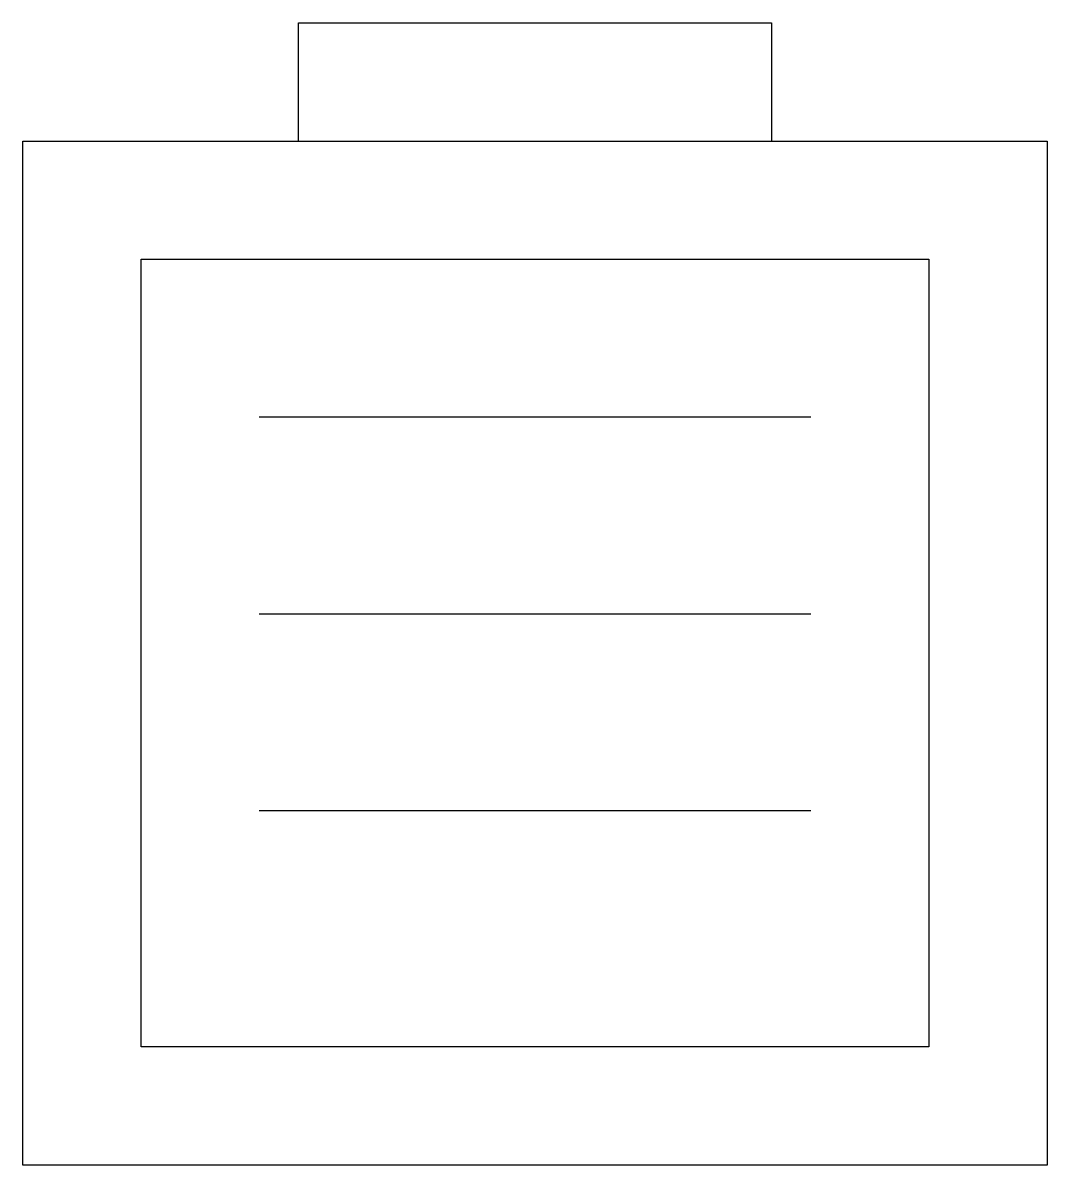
# Model space of a CAD drawing. Extents: x 64.6 to 71.48, y 159.36 to 167.03.
import ezdxf

# ---------------------------------------------------------------- set-up
doc = ezdxf.new("R2010")
doc.units = 0
doc.layers.add('Calque_1', color=7, linetype='CONTINUOUS')

msp = doc.modelspace()

# ---------------------------------------------------------------- linework, layer by layer
at = {"layer": 'Calque_1', "color": 7}
for points in [[(66.448164, 166.239417), (66.448164, 167.033166), (69.62316, 167.033166), (69.62316, 166.239417)], [(66.183581, 164.387336), (69.887743, 164.387336)], [(66.183581, 163.064421), (69.887743, 163.064421)], [(66.183581, 161.741506), (69.887743, 161.741506)]]:
    msp.add_lwpolyline(points, dxfattribs=at)
for points in [[(64.596083, 166.239417), (71.475241, 166.239417), (71.475241, 159.360259), (64.596083, 159.360259)], [(65.389832, 165.445668), (70.681492, 165.445668), (70.681492, 160.154008), (65.389832, 160.154008)]]:
    msp.add_lwpolyline(points, close=True, dxfattribs=at)

doc.saveas('drawing.dxf')
